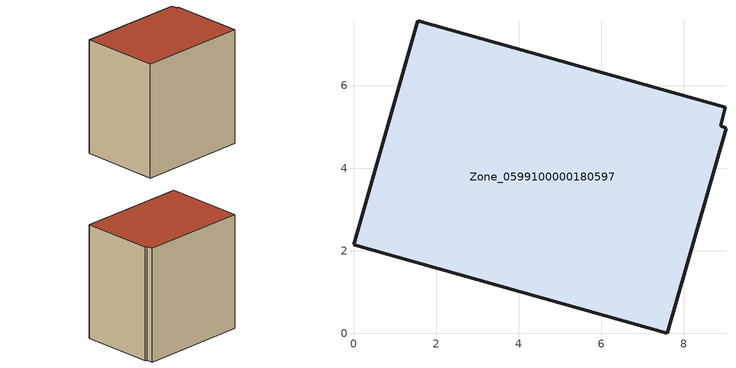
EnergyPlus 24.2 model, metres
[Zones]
Zone_0599100000180597
 floor ground (C_G): 9,5.47 8.88,5.03 9.02,4.97 7.59,0 0,2.14 1.56,7.57 z3.1
 wall outside (C_F): 9,5.47 1.56,7.57 0,2.14 7.59,0 9.02,4.97 8.88,5.03 9,5.47 z3.1:11.23
 roof outside (C_R): 8.88,5.03 9,5.47 1.56,7.57 0,2.14 7.59,0 9.02,4.97 z11.23
[BUILDING]
Pand.0599100000180597: North Axis=0; Terrain=City; Loads Convergence Tolerance Value=0.04; Temperature Convergence Tolerance Value=0.4; Solar Distribution=FullExterior; Maximum Number of Warmup Days=25; Minimum Number of Warmup Days=1
[Site:Location]
Rotterdam.The.Hague.AP_ZH_NLD Design_Conditions: Latitude=51.96; Longitude=4.45; Time Zone=1; Elevation=-4.5
[SITE:GROUNDTEMPERATURE:BUILDINGSURFACE]
18, 18, 18, 18, 18, 18, 18, 18, 18, 18, 18, 18
[MATERIAL] Thermal Absorptance=0.9; Solar Absorptance=0.7; Visible Absorptance=0.7
Name | Roughness | Thickness | Conductivity | Density | Specific Heat
G.TI.1946-1964 | MediumSmooth | 0.15 | 1 | 540 | 1210
F.TI.1946-1964 | Rough | 0.3 | 0.857143 | 1920 | 840
R.TI.1946-1964 | MediumRough | 0.2 | 0.277778 | 1500 | 1000
[CONSTRUCTION]
C_G: G.TI.1946-1964
C_F: F.TI.1946-1964
C_R: R.TI.1946-1964
[ZONE]
Zone_0599100000180597: Type=1; Multiplier=1; Ceiling Height=Autocalculate; Volume=Autocalculate; Floor Area=autocalculate; Part of Total Floor Area=Yes
[ZONEINFILTRATION:DESIGNFLOWRATE]
Infil_Zone_0599100000180597: Zone or ZoneList or Space or SpaceList=Zone_0599100000180597; Schedule=AlwaysOn; Design Flow Rate Calculation Method=Flow/Area; Flow Rate per Floor Area=0.003; Constant Term Coefficient=1; Temperature Term Coefficient=0; Velocity Term Coefficient=0; Velocity Squared Term Coefficient=0
[HVACTEMPLATE:ZONE:IDEALLOADSAIRSYSTEM]
Zone_0599100000180597: Maximum Heating Supply Air Temperature=50; Minimum Cooling Supply Air Temperature=13; Maximum Heating Supply Air Humidity Ratio=0.0156; Minimum Cooling Supply Air Humidity Ratio=0.0077; Heating Limit=NoLimit; Cooling Limit=NoLimit; Dehumidification Control Type=ConstantSensibleHeatRatio; Cooling Sensible Heat Ratio=0.7; Dehumidification Setpoint=60; Humidification Control Type=None; Humidification Setpoint=30; Outdoor Air Method=None; Outdoor Air Flow Rate per Person=0.00944; Outdoor Air Flow Rate per Zone Floor Area=0; Outdoor Air Flow Rate per Zone=0; Demand Controlled Ventilation Type=None; Outdoor Air Economizer Type=NoEconomizer; Heat Recovery Type=None; Sensible Heat Recovery Effectiveness=0.7; Latent Heat Recovery Effectiveness=0.65
[ZONECONTROL:THERMOSTAT]
ThermostatControl_Zone_0599100000180597: Zone or ZoneList=Zone_0599100000180597; Control Type Schedule=DualSetpointControlType; Control 1=Thermostat_Zone_0599100000180597; Temperature Difference Between Cutout And Setpoint=0
[THERMOSTATSETPOINT:DUALSETPOINT]
Thermostat_Zone_0599100000180597: Heating Setpoint Temperature Schedule=HeatingSetpoint_Zone_0599100000180597; Cooling Setpoint Temperature Schedule=CoolingSetpoint_Zone_0599100000180597
[SCHEDULE:COMPACT]
HeatingSetpoint_Zone_0599100000180597: Through: 12/31, For: AllDays, Until: 24:00, 21
CoolingSetpoint_Zone_0599100000180597: Through: 12/31, For: AllDays, Until: 24:00, 24
DualSetpointControlType: Through: 12/31, For: AllDays, Until: 24:00, 4
AlwaysOn: Through: 12/31, For: AllDays, Until: 24:00, 1
